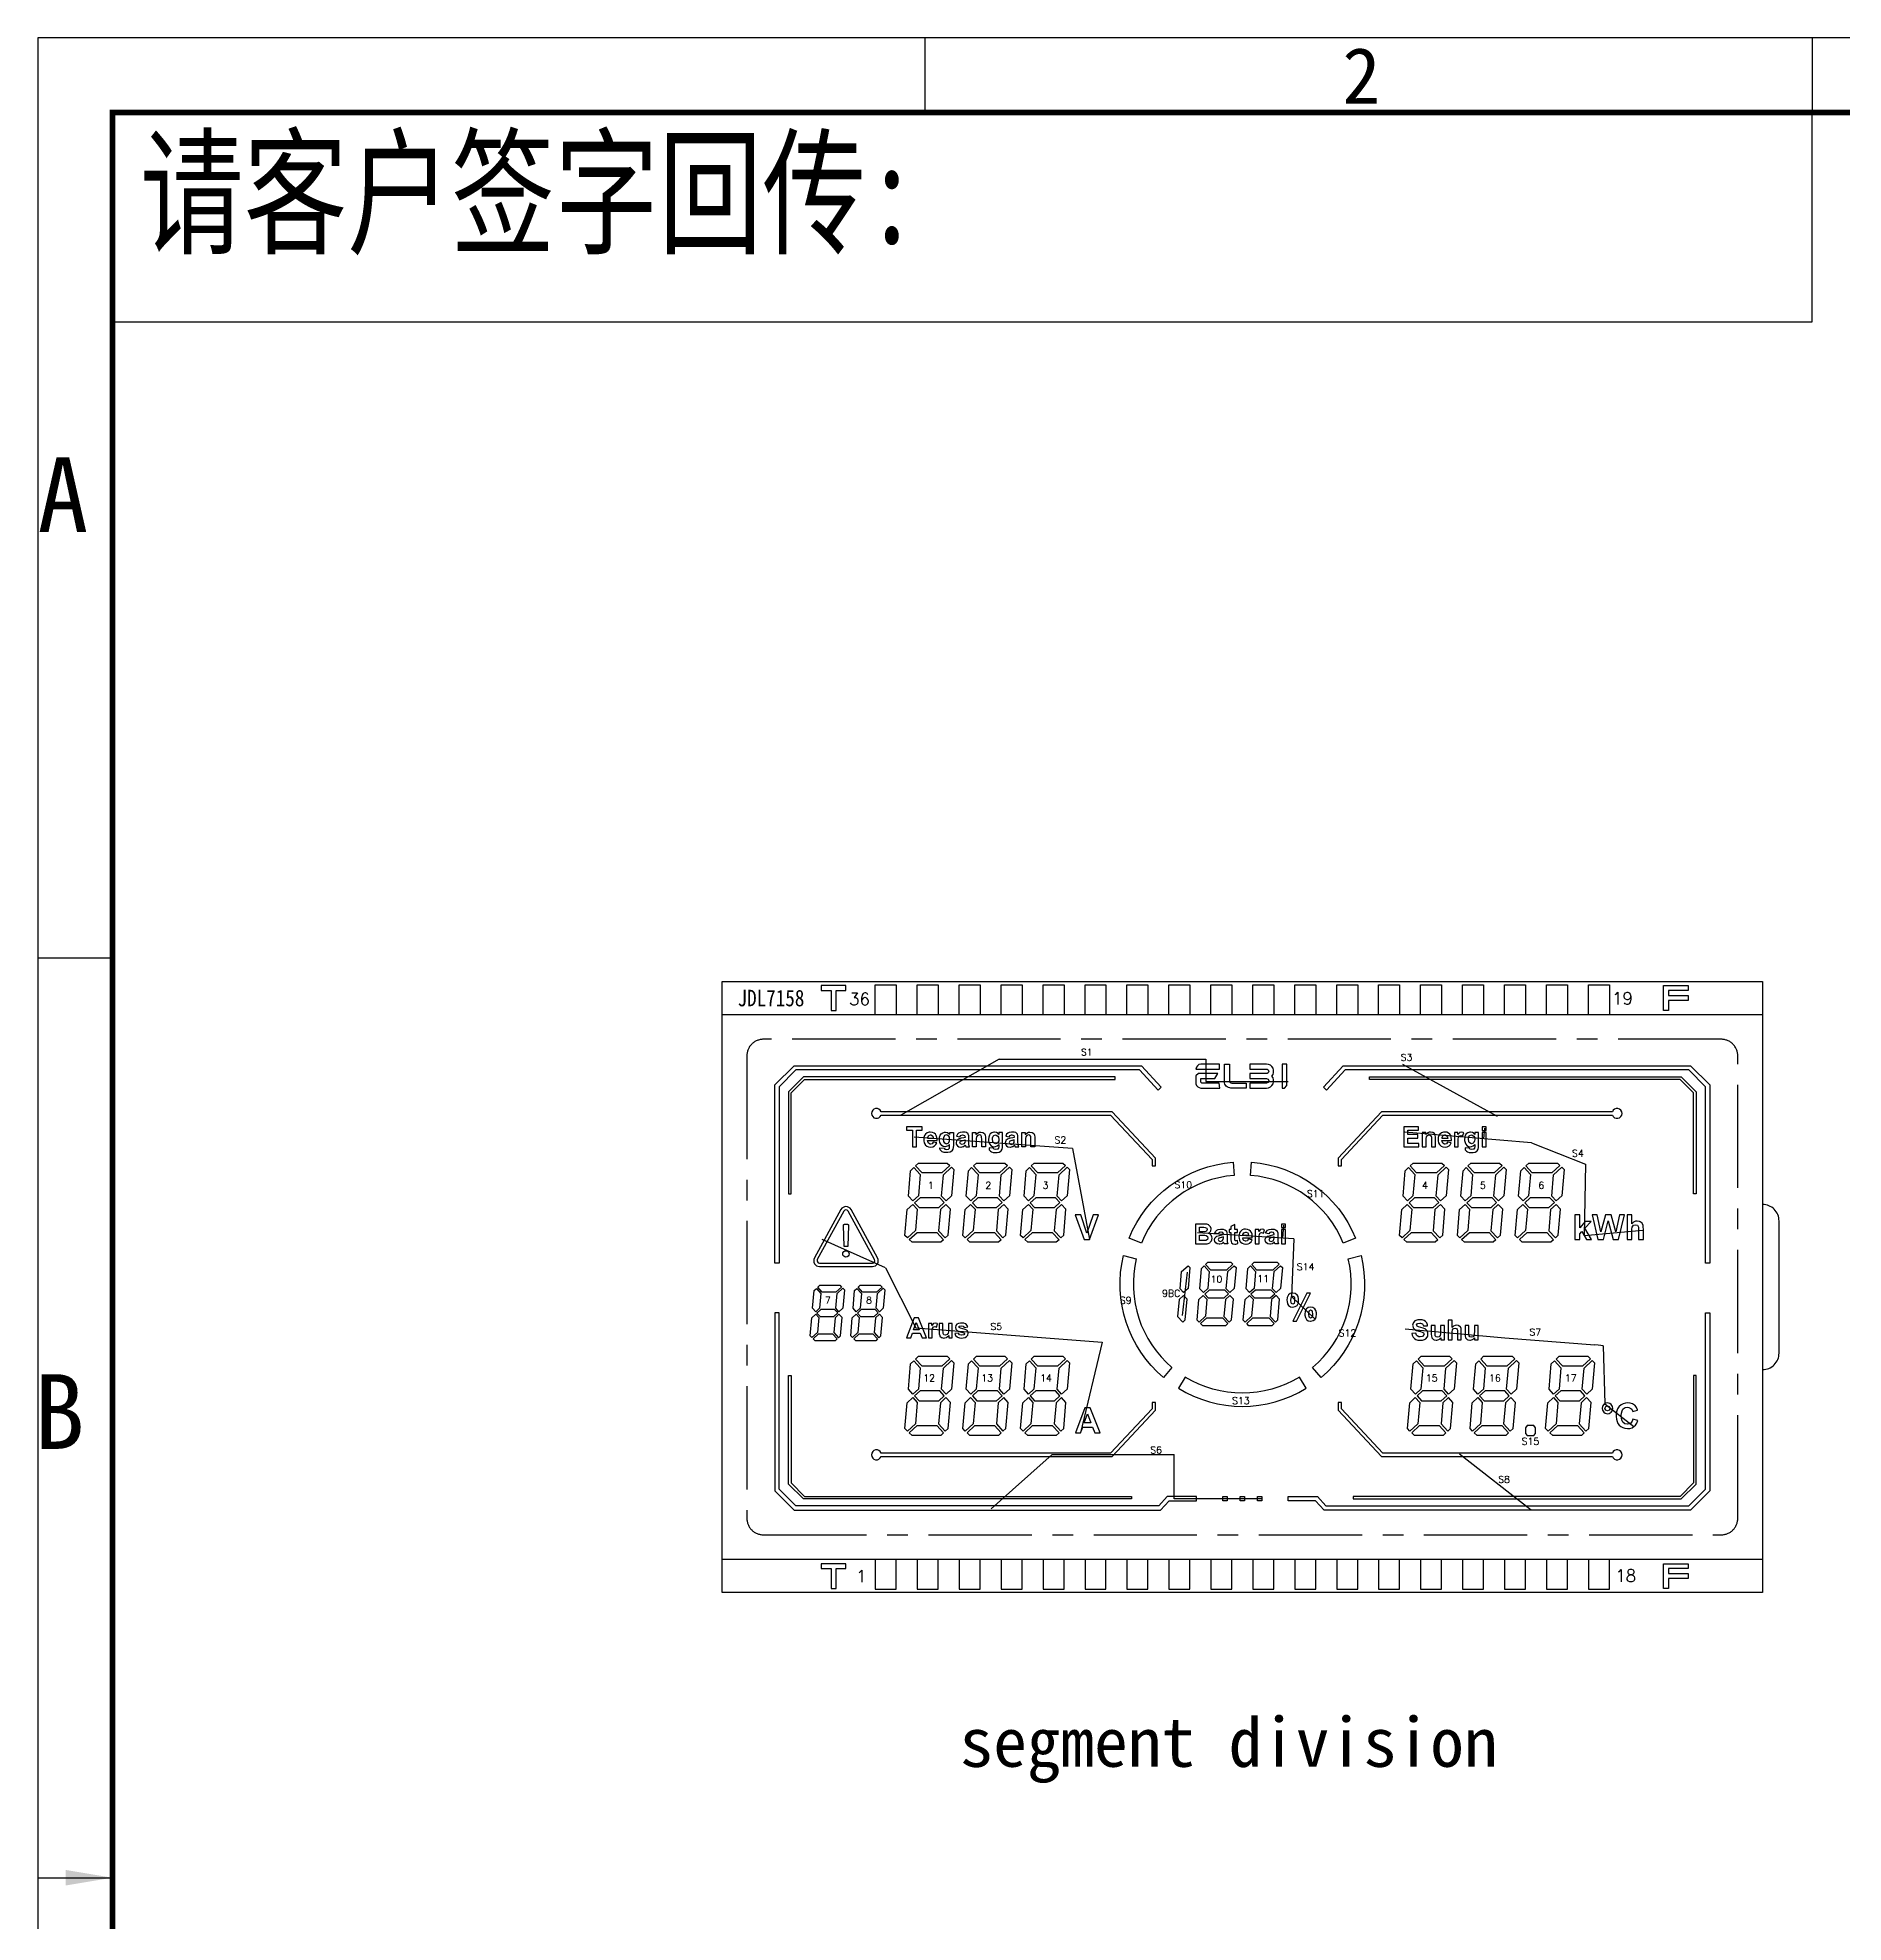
# Model space of a CAD drawing. Header units: millimetres. Extents: x -302 to 649, y -276 to -53.
# Drawn here: x 45.2 to 154.5, y -166.9 to -52.8 of the extents above; entities that cross this region are included whole.
import ezdxf

# ---------------------------------------------------------------- set-up
doc = ezdxf.new("R2010")
doc.units = ezdxf.units.MM
doc.header["$LTSCALE"] = 5
doc.header["$MEASUREMENT"] = 0
doc.linetypes.add('CENTER', pattern=[2, 1.25, -0.25, 0.25, -0.25])
doc.layers.add('COM', color=1, linetype='Continuous')
doc.layers.add('dim', color=3, linetype='Continuous')
doc.styles.add('romans', font='romans.shx')
doc.styles.get("Standard").update_dxf_attribs({"font": ''})
doc.styles.add('外框字体', font='simhei.ttf', dxfattribs={"width": 0.75, "height": 0.679415})
doc.styles.add('黑体', font='simhei.ttf')
doc.styles.get('Standard').set_extended_font_data('KaiTi_GB2312')

msp = doc.modelspace()

# ---------------------------------------------------------------- linework, layer by layer
for p, q in [((367.575, -52.812), (45.217, -52.812)), ((45.217, -52.812), (45.217, -275.636)), ((98.943, -52.812), (98.943, -57.337)), ((152.669, -52.812), (152.669, -57.337)), ((152.669, -70.01), (152.669, -57.337)), ((49.741, -70.01), (152.669, -70.01)), ((45.217, -108.518), (49.741, -108.518)), ((45.217, -164.224), (49.741, -164.224))]:
    msp.add_line(p, q)
at = {"const_width": 0.339}
msp.add_lwpolyline([(363.051, -271.111), (363.051, -57.337), (49.741, -57.337), (49.741, -271.111)], close=True, dxfattribs=at)
at = {"elevation": 60}
for points in [[(149.658, -109.959), (149.658, -146.959), (86.658, -146.959), (86.658, -109.959)], [(94.158, -110.209), (92.658, -110.209), (92.658, -110.509), (93.258, -110.509), (93.258, -111.709), (93.558, -111.709), (93.558, -110.509), (94.158, -110.509)], [(145.158, -110.809), (145.158, -111.109), (143.958, -111.109), (143.958, -111.709), (143.658, -111.709), (143.658, -110.209), (145.158, -110.209), (145.158, -110.509), (143.958, -110.509), (143.958, -110.809)], [(90.108, -127.012), (89.858, -127.012), (89.858, -116.225), (91.022, -115.064), (112.048, -115.064), (113.242, -116.362), (113.058, -116.531), (111.938, -115.314), (91.126, -115.314), (90.108, -116.328)], [(120.562, -116.413), (120.712, -116.413), (120.862, -116.255), (120.862, -114.959), (120.562, -114.959)], [(123.074, -116.362), (124.268, -115.064), (145.294, -115.064), (146.458, -116.225), (146.458, -127.012), (146.208, -127.012), (146.208, -116.328), (145.19, -115.314), (124.378, -115.314), (123.258, -116.531)], [(91.647, -115.889), (110.454, -115.889), (110.454, -115.739), (91.585, -115.739), (90.683, -116.638), (90.683, -122.809), (90.833, -122.809), (90.833, -116.7)], [(144.731, -115.739), (145.633, -116.638), (145.633, -122.809), (145.483, -122.809), (145.483, -116.7), (144.669, -115.889), (125.862, -115.889), (125.862, -115.739)], [(98.426, -118.967), (98.779, -118.967), (98.779, -118.765), (97.827, -118.765), (97.827, -118.967), (98.184, -118.967), (98.184, -119.962), (98.426, -119.962)], [(99.662, -119.402), (99.627, -119.291), (99.571, -119.203), (99.502, -119.141), (99.394, -119.092), (99.267, -119.075), (99.188, -119.082), (99.077, -119.121), (98.979, -119.196), (98.92, -119.285), (98.881, -119.399), (98.868, -119.537), (98.871, -119.609), (98.9, -119.733), (98.953, -119.834), (98.962, -119.847), (99.047, -119.923), (99.155, -119.968), (99.29, -119.981), (99.293, -119.981), (99.42, -119.965), (99.528, -119.916), (99.607, -119.838), (99.666, -119.726), (99.437, -119.687), (99.381, -119.782), (99.29, -119.811), (99.263, -119.808), (99.159, -119.753), (99.133, -119.717), (99.103, -119.595), (99.679, -119.595), (99.679, -119.54)], [(99.42, -119.331), (99.45, -119.455), (99.106, -119.455), (99.11, -119.412), (99.155, -119.304), (99.169, -119.291), (99.28, -119.249), (99.29, -119.252), (99.398, -119.301)], [(99.921, -119.19), (100.016, -119.115), (100.13, -119.079), (100.179, -119.075), (100.297, -119.095), (100.395, -119.16), (100.448, -119.216), (100.448, -119.095), (100.66, -119.095), (100.66, -119.874), (100.654, -120.017), (100.637, -120.103), (100.575, -120.214), (100.565, -120.224), (100.461, -120.286), (100.444, -120.292), (100.327, -120.312), (100.248, -120.315), (100.101, -120.305), (99.99, -120.273), (99.937, -120.24), (99.862, -120.145), (99.842, -120.047), (99.846, -120.021), (100.107, -120.053), (100.137, -120.116), (100.242, -120.139), (100.366, -120.119), (100.376, -120.112), (100.421, -120.053), (100.431, -119.949), (100.431, -119.821), (100.343, -119.913), (100.235, -119.955), (100.173, -119.962), (100.052, -119.942), (99.954, -119.883), (99.895, -119.815), (99.842, -119.71), (99.816, -119.589), (99.813, -119.524), (99.826, -119.386), (99.865, -119.272)], [(100.127, -119.291), (100.104, -119.314), (100.058, -119.416), (100.048, -119.51), (100.068, -119.645), (100.104, -119.713), (100.206, -119.775), (100.235, -119.779), (100.346, -119.739), (100.379, -119.71), (100.425, -119.612), (100.435, -119.517), (100.418, -119.383), (100.379, -119.314), (100.277, -119.255), (100.238, -119.249)], [(101.563, -119.203), (101.553, -119.19), (101.458, -119.111), (101.37, -119.085), (101.229, -119.075), (101.207, -119.075), (101.072, -119.092), (100.974, -119.134), (100.906, -119.203), (100.853, -119.321), (101.059, -119.36), (101.115, -119.275), (101.213, -119.249), (101.22, -119.249), (101.334, -119.278), (101.367, -119.373), (101.367, -119.396), (101.292, -119.419), (101.144, -119.452), (101.069, -119.468), (100.961, -119.507), (100.955, -119.51), (100.863, -119.595), (100.856, -119.605), (100.827, -119.726), (100.84, -119.808), (100.906, -119.91), (100.991, -119.962), (101.118, -119.981), (101.138, -119.981), (101.259, -119.955), (101.285, -119.942), (101.386, -119.867), (101.393, -119.896), (101.416, -119.962), (101.645, -119.962), (101.602, -119.847), (101.599, -119.815), (101.593, -119.677), (101.593, -119.409), (101.589, -119.304)], [(101.102, -119.622), (101.105, -119.618), (101.229, -119.582), (101.252, -119.576), (101.367, -119.546), (101.367, -119.592), (101.36, -119.703), (101.305, -119.779), (101.301, -119.782), (101.187, -119.821), (101.095, -119.785), (101.059, -119.703)], [(101.818, -119.095), (102.031, -119.095), (102.031, -119.223), (102.122, -119.134), (102.23, -119.085), (102.319, -119.075), (102.443, -119.095), (102.456, -119.102), (102.554, -119.17), (102.597, -119.268), (102.61, -119.386), (102.61, -119.962), (102.381, -119.962), (102.381, -119.52), (102.374, -119.373), (102.365, -119.337), (102.319, -119.272), (102.237, -119.249), (102.132, -119.281), (102.067, -119.37), (102.05, -119.474), (102.047, -119.569), (102.047, -119.962), (101.818, -119.962)], [(103.64, -119.095), (103.424, -119.095), (103.424, -119.216), (103.375, -119.16), (103.274, -119.095), (103.159, -119.075), (103.107, -119.079), (102.993, -119.115), (102.898, -119.19), (102.842, -119.272), (102.806, -119.386), (102.793, -119.524), (102.796, -119.589), (102.819, -119.71), (102.872, -119.815), (102.93, -119.883), (103.029, -119.942), (103.15, -119.962), (103.212, -119.955), (103.32, -119.913), (103.408, -119.821), (103.408, -119.949), (103.398, -120.053), (103.352, -120.112), (103.343, -120.119), (103.218, -120.139), (103.114, -120.116), (103.084, -120.053), (102.823, -120.021), (102.823, -120.047), (102.839, -120.145), (102.914, -120.24), (102.966, -120.273), (103.078, -120.305), (103.228, -120.315), (103.307, -120.312), (103.421, -120.292), (103.437, -120.286), (103.542, -120.224), (103.552, -120.214), (103.614, -120.103), (103.63, -120.017), (103.64, -119.874)], [(103.081, -119.713), (103.045, -119.645), (103.029, -119.51), (103.035, -119.416), (103.081, -119.314), (103.107, -119.291), (103.218, -119.249), (103.258, -119.255), (103.359, -119.314), (103.395, -119.383), (103.415, -119.517), (103.405, -119.612), (103.356, -119.71), (103.326, -119.739), (103.212, -119.779), (103.182, -119.775)], [(104.543, -119.203), (104.533, -119.19), (104.435, -119.111), (104.35, -119.085), (104.206, -119.075), (104.183, -119.075), (104.049, -119.092), (103.951, -119.134), (103.882, -119.203), (103.83, -119.321), (104.039, -119.36), (104.095, -119.275), (104.19, -119.249), (104.196, -119.249), (104.314, -119.278), (104.347, -119.373), (104.347, -119.396), (104.268, -119.419), (104.124, -119.452), (104.049, -119.468), (103.941, -119.507), (103.931, -119.51), (103.843, -119.595), (103.837, -119.605), (103.807, -119.726), (103.82, -119.808), (103.886, -119.91), (103.967, -119.962), (104.095, -119.981), (104.118, -119.981), (104.239, -119.955), (104.262, -119.942), (104.363, -119.867), (104.373, -119.896), (104.396, -119.962), (104.622, -119.962), (104.582, -119.847), (104.576, -119.815), (104.569, -119.677), (104.573, -119.409), (104.566, -119.304)], [(104.072, -119.785), (104.164, -119.821), (104.278, -119.782), (104.281, -119.779), (104.337, -119.703), (104.347, -119.592), (104.347, -119.546), (104.229, -119.576), (104.206, -119.582), (104.085, -119.618), (104.082, -119.622), (104.036, -119.703)], [(104.798, -119.095), (105.011, -119.095), (105.011, -119.223), (105.103, -119.134), (105.207, -119.085), (105.296, -119.075), (105.42, -119.095), (105.436, -119.102), (105.531, -119.17), (105.577, -119.268), (105.587, -119.386), (105.59, -119.422), (105.59, -119.962), (105.358, -119.962), (105.358, -119.52), (105.351, -119.373), (105.345, -119.337), (105.296, -119.272), (105.217, -119.249), (105.109, -119.281), (105.044, -119.37), (105.031, -119.474), (105.027, -119.569), (105.027, -119.962), (104.798, -119.962)], [(127.943, -118.763), (127.943, -119.963), (128.855, -119.963), (128.855, -119.762), (128.186, -119.762), (128.186, -119.436), (128.787, -119.436), (128.787, -119.232), (128.186, -119.232), (128.186, -118.967), (128.832, -118.967), (128.832, -118.763)], [(129.055, -119.093), (129.055, -119.963), (129.285, -119.963), (129.285, -119.568), (129.288, -119.474), (129.304, -119.371), (129.369, -119.284), (129.476, -119.251), (129.556, -119.274), (129.602, -119.339), (129.611, -119.374), (129.618, -119.52), (129.618, -119.963), (129.847, -119.963), (129.847, -119.387), (129.834, -119.268), (129.789, -119.171), (129.695, -119.103), (129.679, -119.096), (129.556, -119.074), (129.466, -119.086), (129.359, -119.135), (129.269, -119.222), (129.269, -119.093)], [(130.193, -119.924), (130.303, -119.969), (130.436, -119.982), (130.439, -119.982), (130.568, -119.966), (130.675, -119.917), (130.753, -119.84), (130.814, -119.727), (130.585, -119.688), (130.53, -119.782), (130.436, -119.811), (130.41, -119.811), (130.307, -119.752), (130.277, -119.717), (130.248, -119.594), (130.824, -119.594), (130.824, -119.536), (130.811, -119.403), (130.775, -119.29), (130.717, -119.203), (130.646, -119.138), (130.539, -119.09), (130.413, -119.074), (130.336, -119.08), (130.222, -119.122), (130.125, -119.196), (130.064, -119.287), (130.025, -119.4), (130.012, -119.536), (130.019, -119.61), (130.045, -119.733), (130.1, -119.833), (130.109, -119.849)], [(130.546, -119.303), (130.568, -119.332), (130.597, -119.455), (130.255, -119.455), (130.255, -119.413), (130.3, -119.306), (130.316, -119.293), (130.426, -119.251), (130.439, -119.251)], [(131.532, -119.099), (131.415, -119.074), (131.315, -119.103), (131.299, -119.116), (131.215, -119.219), (131.215, -119.093), (131.002, -119.093), (131.002, -119.963), (131.231, -119.963), (131.231, -119.694), (131.234, -119.636), (131.238, -119.491), (131.251, -119.403), (131.305, -119.306), (131.386, -119.28), (131.493, -119.319), (131.564, -119.119)], [(131.907, -120.053), (131.642, -120.021), (131.642, -120.05), (131.661, -120.144), (131.735, -120.241), (131.787, -120.273), (131.9, -120.305), (132.049, -120.315), (132.127, -120.312), (132.243, -120.292), (132.259, -120.286), (132.363, -120.224), (132.372, -120.215), (132.434, -120.105), (132.453, -120.018), (132.46, -119.875), (132.46, -119.093), (132.246, -119.093), (132.246, -119.216), (132.195, -119.161), (132.094, -119.096), (131.978, -119.074), (131.926, -119.077), (131.813, -119.112), (131.719, -119.19), (131.661, -119.271), (131.626, -119.387), (131.613, -119.523), (131.616, -119.588), (131.642, -119.71), (131.693, -119.814), (131.752, -119.882), (131.852, -119.943), (131.971, -119.963), (132.033, -119.956), (132.14, -119.911), (132.23, -119.824), (132.23, -119.95), (132.22, -120.056), (132.175, -120.115), (132.162, -120.118), (132.039, -120.14), (131.936, -120.115)], [(132.004, -119.775), (131.904, -119.714), (131.865, -119.646), (131.849, -119.51), (131.858, -119.416), (131.904, -119.313), (131.926, -119.29), (132.039, -119.251), (132.078, -119.255), (132.178, -119.316), (132.214, -119.384), (132.233, -119.516), (132.224, -119.61), (132.175, -119.71), (132.146, -119.74), (132.033, -119.778)], [(132.919, -118.977), (132.919, -118.763), (132.686, -118.763), (132.686, -118.977)], [(132.919, -119.963), (132.919, -119.093), (132.686, -119.093), (132.686, -119.963)], [(99.96, -121.551), (98.768, -121.551), (98.377, -121.124), (98.555, -120.951), (100.287, -120.951), (100.446, -121.106)], [(102.268, -121.551), (101.877, -121.124), (102.055, -120.951), (103.787, -120.951), (103.946, -121.106), (103.46, -121.551)], [(105.768, -121.551), (105.377, -121.124), (105.555, -120.951), (107.287, -120.951), (107.446, -121.106), (106.96, -121.551)], [(128.714, -121.551), (128.323, -121.124), (128.502, -120.951), (130.233, -120.951), (130.393, -121.106), (129.907, -121.551)], [(132.214, -121.551), (131.823, -121.124), (132.002, -120.951), (133.733, -120.951), (133.893, -121.106), (133.407, -121.551)], [(135.714, -121.551), (135.323, -121.124), (135.502, -120.951), (137.233, -120.951), (137.393, -121.106), (136.907, -121.551)], [(98.657, -121.652), (98.544, -122.94), (98.212, -123.245), (97.941, -122.95), (98.075, -121.417), (98.269, -121.229)], [(100.552, -122.94), (100.219, -123.245), (99.949, -122.95), (100.061, -121.661), (100.554, -121.21), (100.692, -121.344)], [(102.157, -121.652), (102.044, -122.94), (101.712, -123.245), (101.441, -122.95), (101.575, -121.417), (101.769, -121.229)], [(104.052, -122.94), (103.719, -123.245), (103.449, -122.95), (103.561, -121.661), (104.054, -121.21), (104.192, -121.344)], [(104.941, -122.95), (105.075, -121.417), (105.269, -121.229), (105.657, -121.652), (105.544, -122.94), (105.212, -123.245)], [(107.061, -121.661), (107.554, -121.21), (107.692, -121.344), (107.552, -122.94), (107.219, -123.245), (106.949, -122.95)], [(128.604, -121.652), (128.491, -122.94), (128.158, -123.245), (127.888, -122.95), (128.022, -121.417), (128.216, -121.229)], [(130.499, -122.94), (130.166, -123.245), (129.895, -122.95), (130.008, -121.661), (130.5, -121.21), (130.638, -121.344)], [(132.104, -121.652), (131.991, -122.94), (131.658, -123.245), (131.388, -122.95), (131.522, -121.417), (131.716, -121.229)], [(133.999, -122.94), (133.666, -123.245), (133.395, -122.95), (133.508, -121.661), (134, -121.21), (134.138, -121.344)], [(135.604, -121.652), (135.491, -122.94), (135.158, -123.245), (134.888, -122.95), (135.022, -121.417), (135.216, -121.229)], [(137.499, -122.94), (137.166, -123.245), (136.895, -122.95), (137.008, -121.661), (137.5, -121.21), (137.638, -121.344)], [(100.109, -123.346), (99.838, -123.051), (98.646, -123.051), (98.313, -123.356), (98.584, -123.651), (99.776, -123.651)], [(103.609, -123.346), (103.338, -123.051), (102.146, -123.051), (101.813, -123.356), (102.084, -123.651), (103.276, -123.651)], [(107.109, -123.346), (106.838, -123.051), (105.646, -123.051), (105.313, -123.356), (105.584, -123.651), (106.776, -123.651)], [(130.056, -123.346), (129.785, -123.051), (128.592, -123.051), (128.26, -123.356), (128.53, -123.651), (129.723, -123.651)], [(133.556, -123.346), (133.285, -123.051), (132.092, -123.051), (131.76, -123.356), (132.03, -123.651), (133.223, -123.651)], [(137.056, -123.346), (136.785, -123.051), (135.592, -123.051), (135.26, -123.356), (135.53, -123.651), (136.723, -123.651)], [(98.361, -125.04), (97.883, -125.478), (97.733, -125.332), (97.87, -123.761), (98.203, -123.457), (98.473, -123.752)], [(100.481, -123.752), (100.21, -123.457), (99.878, -123.761), (99.765, -125.05), (100.167, -125.488), (100.344, -125.316)], [(101.861, -125.04), (101.383, -125.478), (101.233, -125.332), (101.37, -123.761), (101.703, -123.457), (101.973, -123.752)], [(103.981, -123.752), (103.71, -123.457), (103.378, -123.761), (103.265, -125.05), (103.667, -125.488), (103.844, -125.316)], [(104.883, -125.478), (104.733, -125.332), (104.87, -123.761), (105.203, -123.457), (105.473, -123.752), (105.361, -125.04)], [(107.167, -125.488), (107.344, -125.316), (107.481, -123.752), (107.21, -123.457), (106.878, -123.761), (106.765, -125.05)], [(108.58, -125.579), (108.904, -125.579), (109.44, -124.08), (109.12, -124.08), (108.753, -125.189), (108.374, -124.08), (108.043, -124.08)], [(128.307, -125.04), (127.83, -125.478), (127.679, -125.332), (127.817, -123.761), (128.149, -123.457), (128.42, -123.752)], [(130.428, -123.752), (130.157, -123.457), (129.824, -123.761), (129.712, -125.05), (130.113, -125.488), (130.291, -125.316)], [(131.807, -125.04), (131.33, -125.478), (131.179, -125.332), (131.317, -123.761), (131.649, -123.457), (131.92, -123.752)], [(133.928, -123.752), (133.657, -123.457), (133.324, -123.761), (133.212, -125.05), (133.613, -125.488), (133.791, -125.316)], [(135.307, -125.04), (134.83, -125.478), (134.679, -125.332), (134.817, -123.761), (135.149, -123.457), (135.42, -123.752)], [(137.428, -123.752), (137.157, -123.457), (136.824, -123.761), (136.712, -125.05), (137.113, -125.488), (137.291, -125.316)], [(139.304, -125.578), (138.906, -124.89), (139.278, -124.492), (138.922, -124.492), (138.586, -124.873), (138.586, -124.078), (138.298, -124.078), (138.298, -125.578), (138.586, -125.578), (138.586, -125.232), (138.722, -125.09), (138.993, -125.578)], [(140.765, -125.126), (140.5, -124.078), (140.141, -124.078), (139.866, -125.109), (139.64, -124.078), (139.333, -124.078), (139.689, -125.578), (140.018, -125.578), (140.316, -124.456), (140.613, -125.578), (140.933, -125.578), (141.299, -124.078), (140.995, -124.078)], [(142.136, -124.789), (142.142, -124.831), (142.152, -125.006), (142.152, -125.578), (142.44, -125.578), (142.44, -124.941), (142.437, -124.857), (142.424, -124.725), (142.369, -124.599), (142.365, -124.592), (142.249, -124.505), (142.214, -124.492), (142.068, -124.469), (141.974, -124.479), (141.848, -124.531), (141.738, -124.631), (141.738, -124.078), (141.451, -124.078), (141.451, -125.578), (141.738, -125.578), (141.738, -124.958), (141.764, -124.828), (141.845, -124.722), (141.974, -124.689), (142.078, -124.715)], [(99.654, -125.151), (100.059, -125.592), (99.896, -125.751), (98.165, -125.751), (97.991, -125.582), (98.462, -125.151)], [(103.154, -125.151), (103.559, -125.592), (103.396, -125.751), (101.665, -125.751), (101.491, -125.582), (101.962, -125.151)], [(106.654, -125.151), (107.059, -125.592), (106.896, -125.751), (105.165, -125.751), (104.991, -125.582), (105.462, -125.151)], [(116.268, -125.314), (116.209, -125.255), (116.098, -125.206), (116.142, -125.18), (116.222, -125.1), (116.245, -125.057), (116.268, -124.944), (116.265, -124.913), (116.232, -124.805), (116.219, -124.787), (116.139, -124.704), (116.124, -124.694), (116.013, -124.653), (115.936, -124.645), (115.803, -124.643), (115.322, -124.643), (115.322, -125.844), (115.731, -125.844), (115.813, -125.841), (115.947, -125.838), (116.021, -125.833), (116.083, -125.823), (116.186, -125.777), (116.219, -125.748), (116.289, -125.653), (116.307, -125.61), (116.327, -125.494), (116.317, -125.417)], [(115.911, -124.846), (116.003, -124.887), (116.031, -124.98), (115.998, -125.072), (115.898, -125.116), (115.864, -125.118), (115.563, -125.118), (115.563, -124.843), (115.826, -124.843)], [(115.563, -125.319), (115.759, -125.319), (115.887, -125.324), (115.975, -125.337), (116.049, -125.391), (116.075, -125.484), (116.042, -125.584), (115.954, -125.633), (115.926, -125.635), (115.79, -125.64), (115.563, -125.64)], [(116.785, -125.332), (116.924, -125.301), (117.009, -125.275), (117.009, -125.252), (116.975, -125.157), (116.87, -125.129), (116.852, -125.129), (116.757, -125.154), (116.7, -125.239), (116.492, -125.201), (116.541, -125.09), (116.613, -125.013), (116.705, -124.972), (116.829, -124.954), (116.87, -124.954), (117.004, -124.962), (117.099, -124.99), (117.191, -125.062), (117.204, -125.082), (117.23, -125.175), (117.235, -125.288), (117.232, -125.556), (117.238, -125.687), (117.243, -125.725), (117.281, -125.836), (117.284, -125.844), (117.058, -125.844), (117.034, -125.774), (117.027, -125.748), (116.932, -125.818), (116.901, -125.833), (116.788, -125.862), (116.757, -125.862), (116.636, -125.844), (116.546, -125.79), (116.484, -125.697), (116.469, -125.604), (116.494, -125.491), (116.505, -125.473), (116.587, -125.394), (116.602, -125.386), (116.703, -125.35)], [(116.934, -125.666), (116.944, -125.658), (117.001, -125.584), (117.009, -125.471), (117.009, -125.424), (116.903, -125.453), (116.87, -125.46), (116.752, -125.496), (116.744, -125.499), (116.698, -125.581), (116.734, -125.664), (116.826, -125.7)], [(117.703, -125.157), (117.86, -125.157), (117.86, -124.974), (117.703, -124.974), (117.703, -124.666), (117.472, -124.799), (117.472, -124.974), (117.366, -124.974), (117.366, -125.157), (117.472, -125.157), (117.472, -125.597), (117.479, -125.697), (117.513, -125.787), (117.585, -125.841), (117.695, -125.862), (117.77, -125.856), (117.878, -125.828), (117.857, -125.648), (117.767, -125.671), (117.729, -125.661), (117.708, -125.63), (117.706, -125.628), (117.703, -125.507)], [(118.745, -125.265), (118.709, -125.162), (118.657, -125.082), (118.572, -125.01), (118.472, -124.967), (118.351, -124.954), (118.259, -124.964), (118.153, -125.003), (118.066, -125.075), (118.053, -125.088), (117.996, -125.178), (117.963, -125.288), (117.953, -125.414), (117.958, -125.507), (117.986, -125.617), (118.037, -125.715), (118.061, -125.743), (118.145, -125.81), (118.248, -125.849), (118.374, -125.862), (118.395, -125.862), (118.513, -125.844), (118.611, -125.795), (118.619, -125.792), (118.696, -125.712), (118.75, -125.604), (118.521, -125.566), (118.467, -125.661), (118.374, -125.689), (118.341, -125.687), (118.243, -125.633), (118.212, -125.592), (118.187, -125.473), (118.763, -125.473), (118.763, -125.388)], [(118.192, -125.334), (118.194, -125.283), (118.241, -125.185), (118.259, -125.167), (118.364, -125.129), (118.385, -125.131), (118.482, -125.18), (118.508, -125.216), (118.534, -125.334)], [(119.177, -125.363), (119.19, -125.283), (119.244, -125.185), (119.323, -125.16), (119.431, -125.198), (119.503, -124.998), (119.465, -124.977), (119.352, -124.954), (119.254, -124.982), (119.231, -124.998), (119.154, -125.098), (119.154, -124.974), (118.94, -124.974), (118.94, -125.844), (119.172, -125.844), (119.172, -125.494)], [(119.858, -125.332), (119.997, -125.301), (120.082, -125.275), (120.082, -125.252), (120.049, -125.157), (119.943, -125.129), (119.925, -125.129), (119.83, -125.154), (119.773, -125.239), (119.565, -125.201), (119.614, -125.09), (119.686, -125.013), (119.779, -124.972), (119.899, -124.954), (119.941, -124.954), (120.077, -124.962), (120.172, -124.99), (120.265, -125.062), (120.277, -125.082), (120.301, -125.175), (120.308, -125.288), (120.306, -125.556), (120.311, -125.687), (120.316, -125.725), (120.355, -125.836), (120.357, -125.844), (120.131, -125.844), (120.108, -125.774), (120.1, -125.748), (120.005, -125.818), (119.974, -125.833), (119.861, -125.862), (119.83, -125.862), (119.709, -125.844), (119.619, -125.79), (119.557, -125.697), (119.542, -125.604), (119.568, -125.491), (119.578, -125.473), (119.66, -125.394), (119.676, -125.386), (119.776, -125.35)], [(120.007, -125.666), (120.018, -125.658), (120.072, -125.584), (120.082, -125.471), (120.082, -125.424), (119.974, -125.453), (119.941, -125.46), (119.825, -125.496), (119.817, -125.499), (119.771, -125.581), (119.807, -125.664), (119.899, -125.7)], [(120.763, -124.856), (120.763, -124.643), (120.535, -124.643), (120.535, -124.856)], [(120.763, -124.974), (120.535, -124.974), (120.535, -125.844), (120.763, -125.844)], [(129.601, -125.151), (130.006, -125.592), (129.843, -125.751), (128.111, -125.751), (127.938, -125.582), (128.409, -125.151)], [(133.101, -125.151), (133.506, -125.592), (133.343, -125.751), (131.611, -125.751), (131.438, -125.582), (131.909, -125.151)], [(136.601, -125.151), (137.006, -125.592), (136.843, -125.751), (135.111, -125.751), (134.938, -125.582), (135.409, -125.151)], [(114.872, -128.551), (114.606, -128.795), (114.39, -128.558), (114.48, -127.528), (114.874, -127.167), (114.984, -127.274)], [(116.066, -128.551), (115.8, -128.795), (115.583, -128.558), (115.691, -127.332), (115.846, -127.182), (116.156, -127.521)], [(116.245, -127.439), (115.932, -127.098), (116.075, -126.959), (117.46, -126.959), (117.587, -127.083), (117.199, -127.439)], [(117.672, -128.551), (117.406, -128.795), (117.19, -128.558), (117.28, -127.528), (117.674, -127.167), (117.784, -127.274)], [(118.866, -128.551), (118.6, -128.795), (118.383, -128.558), (118.491, -127.332), (118.646, -127.182), (118.956, -127.521)], [(119.045, -127.439), (118.732, -127.098), (118.875, -126.959), (120.26, -126.959), (120.387, -127.083), (119.999, -127.439)], [(120.472, -128.551), (120.206, -128.795), (119.99, -128.558), (120.08, -127.528), (120.474, -127.167), (120.584, -127.274)], [(92.33, -129.955), (92.141, -129.748), (92.235, -128.675), (92.37, -128.544), (92.642, -128.84), (92.563, -129.742)], [(92.446, -128.47), (92.571, -128.349), (93.783, -128.349), (93.894, -128.457), (93.554, -128.769), (92.719, -128.769)], [(93.625, -128.846), (93.97, -128.531), (94.066, -128.624), (93.968, -129.742), (93.736, -129.955), (93.546, -129.748)], [(94.78, -129.955), (94.591, -129.748), (94.685, -128.675), (94.82, -128.544), (95.092, -128.84), (95.013, -129.742)], [(96.004, -128.769), (95.169, -128.769), (94.896, -128.47), (95.021, -128.349), (96.233, -128.349), (96.344, -128.457)], [(96.075, -128.846), (96.42, -128.531), (96.516, -128.624), (96.418, -129.742), (96.186, -129.955), (95.996, -129.748)], [(117.318, -128.876), (117.101, -128.639), (116.147, -128.639), (115.881, -128.883), (116.098, -129.119), (117.052, -129.119)], [(120.118, -128.876), (119.901, -128.639), (118.947, -128.639), (118.681, -128.883), (118.898, -129.119), (119.852, -129.119)], [(121.553, -129.411), (121.568, -129.254), (121.566, -129.179), (121.535, -129.038), (121.473, -128.932), (121.466, -128.925), (121.355, -128.855), (121.214, -128.829), (121.206, -128.829), (121.064, -128.858), (120.956, -128.935), (120.925, -128.973), (120.879, -129.094), (120.861, -129.254), (120.866, -129.326), (120.895, -129.467), (120.956, -129.57), (120.964, -129.58), (121.075, -129.65), (121.219, -129.676), (121.226, -129.676), (121.365, -129.647), (121.473, -129.57), (121.504, -129.531)], [(121.219, -130.519), (121.445, -130.519), (122.291, -128.829), (122.07, -128.829)], [(89.858, -130.012), (89.858, -140.799), (91.022, -141.959), (113.207, -141.959), (113.722, -141.401), (115.379, -141.401), (115.379, -141.151), (113.612, -141.151), (113.098, -141.709), (91.126, -141.709), (90.108, -140.695), (90.108, -130.012)], [(93.658, -130.026), (93.469, -129.819), (92.634, -129.819), (92.401, -130.032), (92.591, -130.239), (93.425, -130.239)], [(95.919, -129.819), (95.084, -129.819), (94.851, -130.032), (95.041, -130.239), (95.875, -130.239), (96.108, -130.026)], [(114.243, -130.238), (114.564, -130.589), (114.706, -130.451), (114.815, -129.201), (114.599, -128.964), (114.333, -129.208)], [(115.919, -130.231), (115.537, -130.581), (115.417, -130.464), (115.527, -129.208), (115.793, -128.964), (116.009, -129.201)], [(117.043, -130.238), (117.364, -130.589), (117.506, -130.451), (117.615, -129.201), (117.399, -128.964), (117.133, -129.208)], [(118.719, -130.231), (118.337, -130.581), (118.217, -130.464), (118.327, -129.208), (118.593, -128.964), (118.809, -129.201)], [(119.843, -130.238), (120.164, -130.589), (120.306, -130.451), (120.415, -129.201), (120.199, -128.964), (119.933, -129.208)], [(146.458, -130.012), (146.458, -140.799), (145.294, -141.959), (123.109, -141.959), (122.594, -141.401), (120.937, -141.401), (120.937, -141.151), (122.704, -141.151), (123.218, -141.709), (145.19, -141.709), (146.208, -140.695), (146.208, -130.012)], [(121.116, -129.411), (121.1, -129.251), (121.106, -129.156), (121.136, -129.04), (121.214, -129.002), (121.288, -129.043), (121.309, -129.089), (121.324, -129.251), (121.319, -129.344), (121.288, -129.459), (121.214, -129.498), (121.136, -129.459)], [(121.941, -130.097), (121.944, -130.172), (121.975, -130.313), (122.036, -130.419), (122.044, -130.426), (122.152, -130.498), (122.296, -130.522), (122.304, -130.522), (122.445, -130.493), (122.553, -130.419), (122.584, -130.378), (122.631, -130.257), (122.646, -130.097), (122.643, -130.025), (122.615, -129.884), (122.553, -129.778), (122.546, -129.773), (122.435, -129.701), (122.294, -129.676), (122.283, -129.676), (122.145, -129.704), (122.036, -129.778), (122.006, -129.82), (121.957, -129.94)], [(122.402, -130.097), (122.399, -130.192), (122.366, -130.306), (122.291, -130.347), (122.217, -130.306), (122.196, -130.259), (122.181, -130.097), (122.183, -130.002), (122.217, -129.889), (122.291, -129.848), (122.368, -129.889), (122.386, -129.935)], [(92.434, -131.212), (92.1, -131.518), (91.995, -131.415), (92.091, -130.316), (92.324, -130.103), (92.513, -130.31)], [(93.919, -130.31), (93.729, -130.103), (93.496, -130.316), (93.417, -131.218), (93.699, -131.525), (93.823, -131.404)], [(94.884, -131.212), (94.55, -131.518), (94.445, -131.415), (94.541, -130.316), (94.774, -130.103), (94.963, -130.31)], [(96.369, -130.31), (96.179, -130.103), (95.946, -130.316), (95.867, -131.218), (96.149, -131.525), (96.273, -131.404)], [(99.031, -131.526), (98.55, -130.325), (98.295, -130.325), (97.827, -131.526), (98.082, -131.526), (98.184, -131.254), (98.661, -131.254), (98.766, -131.526)], [(98.583, -131.051), (98.256, -131.051), (98.419, -130.606)], [(99.146, -130.659), (99.146, -131.526), (99.378, -131.526), (99.378, -131.199), (99.384, -131.055), (99.398, -130.966), (99.45, -130.871), (99.532, -130.845), (99.64, -130.881), (99.708, -130.682), (99.679, -130.665), (99.558, -130.639), (99.46, -130.665), (99.443, -130.678), (99.362, -130.78), (99.362, -130.659)], [(100.595, -131.526), (100.595, -130.659), (100.363, -130.659), (100.363, -131.025), (100.359, -131.169), (100.346, -131.257), (100.284, -131.339), (100.176, -131.372), (100.091, -131.346), (100.045, -131.28), (100.039, -131.218), (100.032, -131.058), (100.032, -130.659), (99.803, -130.659), (99.803, -131.208), (99.806, -131.29), (99.836, -131.398), (99.846, -131.424), (99.934, -131.509), (99.97, -131.522), (100.091, -131.545), (100.137, -131.542), (100.255, -131.506), (100.294, -131.483), (100.379, -131.395), (100.379, -131.526)], [(101.04, -131.346), (100.981, -131.244), (100.752, -131.277), (100.801, -131.388), (100.886, -131.473), (100.919, -131.496), (101.03, -131.532), (101.167, -131.545), (101.246, -131.542), (101.37, -131.516), (101.462, -131.46), (101.534, -131.369), (101.563, -131.254), (101.553, -131.182), (101.491, -131.084), (101.475, -131.071), (101.377, -131.022), (101.233, -130.983), (101.102, -130.947), (101.02, -130.917), (100.997, -130.875), (101.023, -130.829), (101.027, -130.826), (101.151, -130.803), (101.262, -130.829), (101.314, -130.907), (101.534, -130.868), (101.494, -130.783), (101.413, -130.695), (101.396, -130.685), (101.292, -130.649), (101.148, -130.639), (101.092, -130.639), (100.964, -130.662), (100.873, -130.714), (100.811, -130.79), (100.781, -130.904), (100.807, -131.012), (100.886, -131.1), (100.955, -131.133), (101.072, -131.172), (101.239, -131.212), (101.314, -131.241), (101.331, -131.287), (101.301, -131.346), (101.292, -131.356), (101.167, -131.378), (101.157, -131.378)], [(116.954, -130.319), (117.278, -130.673), (117.147, -130.799), (115.762, -130.799), (115.623, -130.665), (116, -130.319)], [(119.754, -130.319), (120.078, -130.673), (119.947, -130.799), (118.562, -130.799), (118.423, -130.665), (118.8, -130.319)], [(128.574, -131.575), (128.667, -131.634), (128.784, -131.669), (128.923, -131.682), (128.942, -131.682), (129.075, -131.669), (129.185, -131.637), (129.262, -131.592), (129.346, -131.504), (129.382, -131.43), (129.401, -131.31), (129.395, -131.23), (129.356, -131.12), (129.32, -131.074), (129.223, -130.997), (129.207, -130.987), (129.104, -130.948), (128.962, -130.909), (128.823, -130.871), (128.739, -130.832), (128.703, -130.757), (128.742, -130.683), (128.781, -130.66), (128.907, -130.641), (128.952, -130.641), (129.059, -130.68), (129.078, -130.696), (129.126, -130.812), (129.369, -130.803), (129.362, -130.745), (129.324, -130.631), (129.249, -130.538), (129.165, -130.486), (129.049, -130.45), (128.91, -130.441), (128.784, -130.45), (128.674, -130.479), (128.609, -130.515), (128.522, -130.602), (128.496, -130.654), (128.47, -130.774), (128.473, -130.803), (128.506, -130.919), (128.58, -131.016), (128.612, -131.039), (128.713, -131.09), (128.855, -131.133), (128.952, -131.158), (129.049, -131.187), (129.136, -131.239), (129.162, -131.31), (129.159, -131.323), (129.101, -131.427), (129.055, -131.456), (128.926, -131.475), (128.855, -131.469), (128.751, -131.42), (128.706, -131.369), (128.664, -131.246), (128.428, -131.268), (128.451, -131.378), (128.499, -131.488)], [(129.974, -131.504), (129.889, -131.478), (129.844, -131.414), (129.834, -131.349), (129.828, -131.191), (129.828, -130.79), (129.598, -130.79), (129.598, -131.339), (129.605, -131.423), (129.631, -131.533), (129.644, -131.556), (129.731, -131.64), (129.767, -131.656), (129.889, -131.679), (129.935, -131.676), (130.051, -131.64), (130.09, -131.617), (130.177, -131.53), (130.177, -131.659), (130.391, -131.659), (130.391, -130.79), (130.161, -130.79), (130.161, -131.158), (130.158, -131.301), (130.142, -131.391), (130.08, -131.472)], [(131.189, -131.659), (131.419, -131.659), (131.419, -131.149), (131.415, -131.081), (131.406, -130.977), (131.364, -130.874), (131.357, -130.871), (131.267, -130.8), (131.241, -130.79), (131.121, -130.77), (131.047, -130.78), (130.947, -130.822), (130.856, -130.9), (130.856, -130.46), (130.627, -130.46), (130.627, -131.659), (130.856, -131.659), (130.856, -131.223), (130.859, -131.162), (130.879, -131.058), (130.943, -130.974), (131.047, -130.945), (131.128, -130.968), (131.176, -131.026), (131.183, -131.061), (131.189, -131.2)], [(131.69, -131.556), (131.778, -131.64), (131.813, -131.656), (131.936, -131.679), (131.981, -131.676), (132.098, -131.64), (132.136, -131.617), (132.224, -131.53), (132.224, -131.659), (132.437, -131.659), (132.437, -130.79), (132.207, -130.79), (132.207, -131.158), (132.204, -131.301), (132.188, -131.391), (132.127, -131.472), (132.02, -131.504), (131.936, -131.478), (131.891, -131.414), (131.881, -131.349), (131.874, -131.191), (131.874, -130.79), (131.645, -130.79), (131.645, -131.339), (131.651, -131.423), (131.677, -131.533)], [(93.623, -131.598), (93.509, -131.709), (92.297, -131.709), (92.176, -131.591), (92.505, -131.289), (93.34, -131.289)], [(96.073, -131.598), (95.959, -131.709), (94.747, -131.709), (94.626, -131.591), (94.955, -131.289), (95.79, -131.289)], [(98.544, -134.64), (98.212, -134.945), (97.941, -134.65), (98.075, -133.117), (98.269, -132.929), (98.657, -133.352)], [(98.768, -133.251), (98.377, -132.824), (98.555, -132.651), (100.287, -132.651), (100.446, -132.806), (99.96, -133.251)], [(100.552, -134.64), (100.219, -134.945), (99.949, -134.65), (100.061, -133.361), (100.554, -132.91), (100.692, -133.044)], [(102.044, -134.64), (101.712, -134.945), (101.441, -134.65), (101.575, -133.117), (101.769, -132.929), (102.157, -133.352)], [(102.268, -133.251), (101.877, -132.824), (102.055, -132.651), (103.787, -132.651), (103.946, -132.806), (103.46, -133.251)], [(104.052, -134.64), (103.719, -134.945), (103.449, -134.65), (103.561, -133.361), (104.054, -132.91), (104.192, -133.044)], [(105.544, -134.64), (105.212, -134.945), (104.941, -134.65), (105.075, -133.117), (105.269, -132.929), (105.657, -133.352)], [(105.768, -133.251), (105.377, -132.824), (105.555, -132.651), (107.287, -132.651), (107.446, -132.806), (106.96, -133.251)], [(107.552, -134.64), (107.219, -134.945), (106.949, -134.65), (107.061, -133.361), (107.554, -132.91), (107.692, -133.044)], [(128.97, -134.64), (128.638, -134.945), (128.367, -134.65), (128.501, -133.117), (128.695, -132.929), (129.083, -133.352)], [(129.194, -133.251), (128.803, -132.824), (128.981, -132.651), (130.713, -132.651), (130.872, -132.806), (130.386, -133.251)], [(130.978, -134.64), (130.645, -134.945), (130.375, -134.65), (130.487, -133.361), (130.98, -132.91), (131.118, -133.044)], [(132.759, -134.64), (132.426, -134.945), (132.155, -134.65), (132.29, -133.117), (132.483, -132.929), (132.871, -133.352)], [(132.982, -133.251), (132.591, -132.824), (132.77, -132.651), (134.501, -132.651), (134.66, -132.806), (134.174, -133.251)], [(134.766, -134.64), (134.434, -134.945), (134.163, -134.65), (134.276, -133.361), (134.768, -132.91), (134.906, -133.044)], [(137.337, -134.64), (137.004, -134.945), (136.733, -134.65), (136.867, -133.117), (137.061, -132.929), (137.449, -133.352)], [(137.56, -133.251), (137.169, -132.824), (137.348, -132.651), (139.079, -132.651), (139.238, -132.806), (138.752, -133.251)], [(139.344, -134.64), (139.012, -134.945), (138.741, -134.65), (138.854, -133.361), (139.346, -132.91), (139.484, -133.044)], [(90.833, -133.809), (90.833, -140.323), (91.647, -141.134), (111.454, -141.134), (111.454, -141.284), (91.585, -141.284), (90.683, -140.386), (90.683, -133.809)], [(145.483, -133.809), (145.483, -140.323), (144.669, -141.134), (124.862, -141.134), (124.862, -141.284), (144.731, -141.284), (145.633, -140.386), (145.633, -133.809)], [(98.361, -136.74), (97.883, -137.178), (97.733, -137.032), (97.87, -135.461), (98.203, -135.157), (98.473, -135.452)], [(100.109, -135.046), (99.838, -134.751), (98.646, -134.751), (98.313, -135.056), (98.584, -135.351), (99.776, -135.351)], [(100.481, -135.452), (100.21, -135.157), (99.878, -135.461), (99.765, -136.75), (100.167, -137.188), (100.344, -137.016)], [(101.861, -136.74), (101.383, -137.178), (101.233, -137.032), (101.37, -135.461), (101.703, -135.157), (101.973, -135.452)], [(103.609, -135.046), (103.338, -134.751), (102.146, -134.751), (101.813, -135.056), (102.084, -135.351), (103.276, -135.351)], [(103.981, -135.452), (103.71, -135.157), (103.378, -135.461), (103.265, -136.75), (103.667, -137.188), (103.844, -137.016)], [(105.361, -136.74), (104.883, -137.178), (104.733, -137.032), (104.87, -135.461), (105.203, -135.157), (105.473, -135.452)], [(107.109, -135.046), (106.838, -134.751), (105.646, -134.751), (105.313, -135.056), (105.584, -135.351), (106.776, -135.351)], [(107.481, -135.452), (107.21, -135.157), (106.878, -135.461), (106.765, -136.75), (107.167, -137.188), (107.344, -137.016)], [(109.221, -137.277), (109.551, -137.277), (108.95, -135.778), (108.629, -135.778), (108.047, -137.277), (108.367, -137.277), (108.492, -136.936), (109.09, -136.936)], [(128.787, -136.74), (128.309, -137.178), (128.159, -137.032), (128.296, -135.461), (128.629, -135.157), (128.899, -135.452)], [(130.535, -135.046), (130.264, -134.751), (129.072, -134.751), (128.739, -135.056), (129.01, -135.351), (130.202, -135.351)], [(130.907, -135.452), (130.636, -135.157), (130.304, -135.461), (130.191, -136.75), (130.593, -137.188), (130.77, -137.016)], [(132.575, -136.74), (132.097, -137.178), (131.947, -137.032), (132.084, -135.461), (132.417, -135.157), (132.687, -135.452)], [(134.323, -135.046), (134.052, -134.751), (132.86, -134.751), (132.527, -135.056), (132.798, -135.351), (133.991, -135.351)], [(134.695, -135.452), (134.424, -135.157), (134.092, -135.461), (133.979, -136.75), (134.381, -137.188), (134.558, -137.016)], [(137.153, -136.74), (136.675, -137.178), (136.525, -137.032), (136.662, -135.461), (136.995, -135.157), (137.265, -135.452)], [(138.901, -135.046), (138.63, -134.751), (137.438, -134.751), (137.105, -135.056), (137.376, -135.351), (138.569, -135.351)], [(139.273, -135.452), (139.002, -135.157), (138.67, -135.461), (138.557, -136.75), (138.959, -137.188), (139.136, -137.016)], [(140.5, -135.571), (140.41, -135.507), (140.271, -135.478), (140.161, -135.494), (140.041, -135.571), (139.973, -135.665), (139.944, -135.804), (139.963, -135.914), (140.041, -136.034), (140.131, -136.098), (140.271, -136.131), (140.38, -136.111), (140.5, -136.034), (140.568, -135.943), (140.597, -135.804), (140.578, -135.691)], [(140.115, -135.804), (140.161, -135.694), (140.271, -135.646), (140.38, -135.694), (140.426, -135.804), (140.38, -135.914), (140.271, -135.959), (140.161, -135.914)], [(142.097, -136.545), (141.806, -136.451), (141.758, -136.587), (141.68, -136.693), (141.612, -136.738), (141.473, -136.768), (141.457, -136.768), (141.318, -136.735), (141.208, -136.648), (141.153, -136.554), (141.118, -136.418), (141.105, -136.244), (141.114, -136.098), (141.15, -135.959), (141.208, -135.856), (141.221, -135.843), (141.337, -135.762), (141.48, -135.736), (141.557, -135.743), (141.683, -135.804), (141.735, -135.856), (141.796, -135.988), (142.094, -135.917), (142.084, -135.885), (142.023, -135.746), (141.942, -135.639), (141.9, -135.604), (141.784, -135.533), (141.648, -135.491), (141.496, -135.478), (141.354, -135.487), (141.215, -135.526), (141.092, -135.591), (140.985, -135.685), (140.956, -135.717), (140.885, -135.827), (140.833, -135.956), (140.804, -136.102), (140.794, -136.266), (140.794, -136.296), (140.807, -136.454), (140.846, -136.593), (140.904, -136.716), (140.985, -136.823), (141.072, -136.9), (141.192, -136.971), (141.328, -137.013), (141.476, -137.029), (141.619, -137.017), (141.758, -136.978), (141.874, -136.91), (141.968, -136.816), (142.042, -136.693)], [(99.654, -136.851), (100.059, -137.292), (99.896, -137.451), (98.165, -137.451), (97.991, -137.282), (98.462, -136.851)], [(103.154, -136.851), (103.559, -137.292), (103.396, -137.451), (101.665, -137.451), (101.491, -137.282), (101.962, -136.851)], [(106.654, -136.851), (107.059, -137.292), (106.896, -137.451), (105.165, -137.451), (104.991, -137.282), (105.462, -136.851)], [(108.992, -136.684), (108.583, -136.684), (108.786, -136.128)], [(130.08, -136.851), (130.485, -137.292), (130.322, -137.451), (128.591, -137.451), (128.417, -137.282), (128.888, -136.851)], [(133.869, -136.851), (134.273, -137.292), (134.11, -137.451), (132.379, -137.451), (132.205, -137.282), (132.676, -136.851)], [(135.412, -137.451), (135.816, -137.451), (135.914, -137.324), (135.914, -136.978), (135.816, -136.851), (135.412, -136.851), (135.314, -136.978), (135.314, -137.324)], [(138.447, -136.851), (138.851, -137.292), (138.688, -137.451), (136.957, -137.451), (136.783, -137.282), (137.254, -136.851)], [(116.983, -141.401), (116.983, -141.151), (117.233, -141.151), (117.233, -141.401)], [(118.033, -141.401), (118.033, -141.151), (118.283, -141.151), (118.283, -141.401)], [(119.083, -141.401), (119.083, -141.151), (119.333, -141.151), (119.333, -141.401)], [(94.158, -145.209), (92.658, -145.209), (92.658, -145.509), (93.258, -145.509), (93.258, -146.709), (93.558, -146.709), (93.558, -145.509), (94.158, -145.509)], [(145.158, -145.809), (145.158, -146.109), (143.958, -146.109), (143.958, -146.709), (143.658, -146.709), (143.658, -145.209), (145.158, -145.209), (145.158, -145.509), (143.958, -145.509), (143.958, -145.809)]]:
    msp.add_lwpolyline(points, close=True, dxfattribs=at)
for points in [[(95.933, -111.959), (95.933, -110.159), (97.203, -110.159), (97.203, -111.959)], [(98.473, -111.959), (98.473, -110.159), (99.743, -110.159), (99.743, -111.959)], [(101.013, -111.959), (101.013, -110.159), (102.283, -110.159), (102.283, -111.959)], [(103.553, -111.959), (103.553, -110.159), (104.823, -110.159), (104.823, -111.959)], [(106.093, -111.959), (106.093, -110.159), (107.363, -110.159), (107.363, -111.959)], [(108.633, -111.959), (108.633, -110.159), (109.903, -110.159), (109.903, -111.959)], [(111.173, -111.959), (111.173, -110.159), (112.443, -110.159), (112.443, -111.959)], [(113.713, -111.959), (113.713, -110.159), (114.983, -110.159), (114.983, -111.959)], [(116.253, -111.959), (116.253, -110.159), (117.523, -110.159), (117.523, -111.959)], [(118.793, -111.959), (118.793, -110.159), (120.063, -110.159), (120.063, -111.959)], [(121.333, -111.959), (121.333, -110.159), (122.603, -110.159), (122.603, -111.959)], [(123.873, -111.959), (123.873, -110.159), (125.143, -110.159), (125.143, -111.959)], [(126.413, -111.959), (126.413, -110.159), (127.683, -110.159), (127.683, -111.959)], [(128.953, -111.959), (128.953, -110.159), (130.223, -110.159), (130.223, -111.959)], [(131.493, -111.959), (131.493, -110.159), (132.763, -110.159), (132.763, -111.959)], [(134.033, -111.959), (134.033, -110.159), (135.303, -110.159), (135.303, -111.959)], [(136.573, -111.959), (136.573, -110.159), (137.843, -110.159), (137.843, -111.959)], [(139.113, -111.959), (139.113, -110.159), (140.383, -110.159), (140.383, -111.959)], [(86.658, -111.959), (149.658, -111.959)], [(149.658, -144.959), (86.658, -144.959)], [(95.933, -144.959), (95.933, -146.759), (97.203, -146.759), (97.203, -144.959)], [(98.473, -144.959), (98.473, -146.759), (99.743, -146.759), (99.743, -144.959)], [(101.013, -144.959), (101.013, -146.759), (102.283, -146.759), (102.283, -144.959)], [(103.553, -144.959), (103.553, -146.759), (104.823, -146.759), (104.823, -144.959)], [(106.093, -144.959), (106.093, -146.759), (107.363, -146.759), (107.363, -144.959)], [(108.633, -144.959), (108.633, -146.759), (109.903, -146.759), (109.903, -144.959)], [(111.173, -144.959), (111.173, -146.759), (112.443, -146.759), (112.443, -144.959)], [(113.713, -144.959), (113.713, -146.759), (114.983, -146.759), (114.983, -144.959)], [(116.253, -144.959), (116.253, -146.759), (117.523, -146.759), (117.523, -144.959)], [(118.793, -144.959), (118.793, -146.759), (120.063, -146.759), (120.063, -144.959)], [(121.333, -144.959), (121.333, -146.759), (122.603, -146.759), (122.603, -144.959)], [(123.873, -144.959), (123.873, -146.759), (125.143, -146.759), (125.143, -144.959)], [(126.413, -144.959), (126.413, -146.759), (127.683, -146.759), (127.683, -144.959)], [(128.953, -144.959), (128.953, -146.759), (130.223, -146.759), (130.223, -144.959)], [(131.493, -144.959), (131.493, -146.759), (132.763, -146.759), (132.763, -144.959)], [(134.033, -144.959), (134.033, -146.759), (135.303, -146.759), (135.303, -144.959)], [(136.573, -144.959), (136.573, -146.759), (137.843, -146.759), (137.843, -144.959)], [(139.113, -144.959), (139.113, -146.759), (140.383, -146.759), (140.383, -144.959)]]:
    msp.add_lwpolyline(points, dxfattribs=at)
at = {"linetype": 'CENTER', "elevation": 60}
msp.add_lwpolyline([(147.158, -113.459), (89.158, -113.459, 0.4142136), (88.158, -114.459), (88.158, -142.459, 0.4142136), (89.158, -143.459), (147.158, -143.459, 0.4142136), (148.158, -142.459), (148.158, -114.459, 0.4142136)], format="xyb", close=True, dxfattribs=at)
at = {"elevation": 60}
for points in [[(116.777, -115.259), (116.777, -114.959), (115.641, -114.959, 0.3408283), (115.341, -115.259)], [(117.372, -115.963, 0.4142136), (117.522, -116.113), (118.384, -116.113), (118.384, -116.413), (117.472, -116.413, -0.4142136), (117.072, -116.013), (117.072, -114.959), (117.372, -114.959)], [(119.618, -115.836, -1), (119.618, -116.113), (118.621, -116.113), (118.621, -116.413), (119.618, -116.413, 0.644092), (119.948, -115.686, 0.644092), (119.618, -114.959), (118.621, -114.959), (118.621, -115.259), (119.618, -115.259, -1), (119.618, -115.536), (118.621, -115.536), (118.621, -115.836)], [(115.341, -116.159, 0.2972273), (115.646, -116.413), (116.791, -116.413), (116.75, -116.113), (115.741, -116.113, -0.4142136), (115.641, -116.013), (115.641, -115.833), (116.488, -115.833), (116.671, -115.533), (115.503, -115.533), (115.341, -115.665)], [(110.183, -118.048), (112.699, -120.736), (112.699, -121.112), (112.899, -121.112), (112.899, -120.657), (110.269, -117.848), (96.289, -117.848, 5.8284271), (96.289, -118.048)], [(140.567, -118.048, 5.8284271), (140.567, -117.848), (126.587, -117.848), (123.957, -120.657), (123.957, -121.112), (124.157, -121.112), (124.157, -120.736), (126.673, -118.048)], [(117.598, -120.904), (117.658, -121.702, 0.2845527), (112.044, -125.798), (111.304, -125.494, -0.2844467)], [(125.012, -125.494), (124.272, -125.798, 0.2845525), (118.658, -121.702), (118.719, -120.904, -0.2844465)], [(94.466, -123.769, 0.5925411), (93.852, -123.769), (92.248, -126.698, 0.5698293), (92.555, -127.216), (95.764, -127.216, 0.5698293), (96.071, -126.698)], [(94.291, -123.865, 0.5925411), (94.028, -123.865), (92.424, -126.794, 0.5698293), (92.555, -127.016), (95.764, -127.016, 0.5698293), (95.895, -126.794)], [(94.328, -124.732, 0.4221153), (94.278, -124.681), (94.041, -124.681, 0.4221153), (93.991, -124.732), (94.025, -125.994), (94.294, -125.994)], [(111.739, -126.747, 0.2833089), (113.9, -133.325), (113.382, -133.935, -0.2833374), (110.962, -126.558)], [(122.934, -133.935), (122.417, -133.325, 0.2833086), (124.577, -126.747), (125.354, -126.558, -0.2833371)], [(122.032, -134.588), (121.612, -133.907, -0.2825405), (114.704, -133.907), (114.284, -134.588, 0.282652)], [(110.183, -138.518), (96.289, -138.518, 5.8284271), (96.289, -138.718), (110.269, -138.718), (112.899, -135.909), (112.899, -135.454), (112.699, -135.454), (112.699, -135.83)], [(140.567, -138.518), (126.673, -138.518), (124.157, -135.83), (124.157, -135.454), (123.957, -135.454), (123.957, -135.909), (126.587, -138.718), (140.567, -138.718, 5.8284271)]]:
    msp.add_lwpolyline(points, format="xyb", close=True, dxfattribs=at)
msp.add_lwpolyline([(149.658, -133.459, 0.4142136), (150.658, -132.459), (150.658, -124.459, 0.4142136), (149.658, -123.459)], format="xyb", dxfattribs=at)
msp.add_circle((94.159, -126.455), 0.196)
at = {"color": 0, "linetype": 'ByBlock'}
msp.add_solid([(46.913, -163.753), (46.913, -164.695), (49.741, -164.224)], dxfattribs=at)
at = {"layer": 'COM', "color": 3}
for p in [(49.741, -57.337), (77.712, -57.337)]:
    msp.add_line(p, (63.726, -57.337), dxfattribs=at)
at = {"layer": 'dim'}
for p, q in [((103.437, -114.667, 60), (97.486, -118.062, 60)), ((103.437, -114.667, 120), (115.939, -114.667, 120)), ((115.939, -114.667, 120), (115.939, -116.006, 120)), ((133.601, -118.135, 60), (127.882, -114.975, 60)), ((115.939, -116.006, 120), (120.939, -116.006, 120)), ((107.885, -120.069, 60), (98.281, -119.384, 60)), ((135.659, -119.736, 60), (127.996, -119.085, 60)), ((132.815, -118.847, 60), (132.76, -119.49, 60)), ((135.659, -119.736, 120), (138.941, -121.01, 120)), ((107.885, -120.069, 120), (108.904, -125.579, 60)), ((138.941, -121.01, 120), (138.858, -125.334, 60)), ((121.287, -125.541, 60), (115.451, -125.17, 60)), ((120.648, -124.718, 60), (120.598, -125.497, 60)), ((138.858, -125.334, 60), (142.414, -125.006, 60)), ((96.555, -127.3, 60), (92.717, -125.588, 60)), ((121.287, -125.541, 120), (121.141, -129.023, 120)), ((96.555, -127.3, 120), (98.397, -130.936, 76.351)), ((114.81, -127.551, 60), (114.518, -130.187, 60)), ((121.141, -129.023, 60), (122.553, -130.384, 60)), ((98.397, -130.936, 76.351), (102.324, -131.238, 120)), ((128.024, -130.981, 120), (134.05, -131.525, 120)), ((102.324, -131.238, 120), (109.665, -131.802, 201.598)), ((109.665, -131.802, 201.598), (108.367, -137.277, 60)), ((134.05, -131.525, 120), (139.507, -131.956, 120)), ((140.003, -132.024, 119.504), (140.101, -135.533, 60)), ((140.101, -135.533, 60), (141.874, -136.91, 60)), ((102.957, -141.887, 60), (106.646, -138.591, 60)), ((106.646, -138.591, 60), (114.023, -138.591, 60)), ((114.023, -141.276, 60), (114.023, -138.591, 60)), ((131.302, -138.567, 60), (135.639, -141.942, 60)), ((119.333, -141.276, 60), (114.023, -141.276, 60))]:
    msp.add_line(p, q, dxfattribs=at)
at = {"layer": 'dim', "extrusion": (-0.078507, -0.995193, 0.058547)}
msp.add_arc((149.453, 112.235, 127.395), 0.5, 0.35845, 90, dxfattribs=at)

# ---------------------------------------------------------------- texts
for s, height, p in [('2', 3.393, (124.215, -56.812)), ('A', 4.524, (45.204, -82.738)), ('B', 4.524, (44.983, -138.262))]:
    msp.add_text(s, height=height).set_placement(p)
at = {"color": 6, "style": '黑体', "width": 0.85}
msp.add_text('JDL7158', height=1, dxfattribs=at).set_placement((87.592, -111.46, 10.413))
at = {"style": 'romans'}
for s, height, p in [('36', 0.7368, (94.347, -111.39, 29.211)), ('19', 0.7368, (140.547, -111.35, 29.211)), ('1', 0.737, (94.77, -146.331, 29.211)), ('18', 0.7368, (140.741, -146.306, 29.211))]:
    msp.add_text(s, height=height, dxfattribs=at).set_placement(p)
at = {"insert": (51.408, -59.135), "char_height": 6.13913, "width": 52.74405, "attachment_point": 1, "style": '外框字体'}
msp.add_mtext('{\\fSimHei|b0|i0|c134|p2;请客户签字回传:}', dxfattribs=at)
at = {"layer": 'dim', "style": 'romans'}
for s, height, p in [('S1', 0.4159, (108.382, -114.443, 42.62)), ('S3', 0.4159, (127.744, -114.766, 42.62)), ('S2', 0.4159, (106.785, -119.767, 42.62)), ('S4', 0.4159, (138.118, -120.572, 42.62)), ('1', 0.416, (99.113, -122.514, 42.62)), ('2', 0.416, (102.598, -122.514, 42.62)), ('3', 0.416, (106.061, -122.514, 42.62)), ('S10', 0.4159, (114.049, -122.477, 42.62)), ('4', 0.416, (129.042, -122.514, 42.62)), ('5', 0.416, (132.547, -122.514, 42.62)), ('6', 0.416, (136.081, -122.514, 42.62)), ('S11', 0.4159, (122.067, -123.016, 42.62)), ('10', 0.4159, (116.236, -128.188, 42.62)), ('11', 0.4159, (119.064, -128.159, 42.62)), ('S14', 0.4159, (121.455, -127.44, 42.62)), ('9BC', 0.4159, (113.299, -129.048, 42.62)), ('7', 0.416, (92.887, -129.459, 42.62)), ('8', 0.416, (95.377, -129.459, 42.62)), ('S9', 0.4159, (110.742, -129.466, 42.62)), ('S5', 0.4159, (102.9, -131.057, 42.62)), ('S12', 0.4159, (123.99, -131.45, 42.62)), ('S7', 0.4159, (135.543, -131.397, 42.62)), ('12', 0.4159, (98.838, -134.171, 42.62)), ('13', 0.4159, (102.351, -134.171, 42.62)), ('14', 0.4159, (105.916, -134.171, 42.62)), ('15', 0.4159, (129.272, -134.171, 42.62)), ('16', 0.4159, (133.096, -134.171, 42.62)), ('17', 0.4159, (137.69, -134.171, 42.62)), ('S13', 0.4159, (117.535, -135.546, 42.62)), ('S15', 0.4159, (135.068, -138.014, 42.62)), ('S6', 0.4159, (112.584, -138.54, 42.62)), ('S8', 0.4159, (133.652, -140.317, 42.62))]:
    msp.add_text(s, height=height, dxfattribs=at).set_placement(p)
at = {"layer": 'dim', "insert": (101.04, -154.516, 60), "char_height": 2.9926, "width": 51.2374, "attachment_point": 1, "style": 'romans'}
msp.add_mtext('{\\fSimHei|b0|i0|c134|p2;segment division}', dxfattribs=at)

doc.saveas('drawing.dxf')
